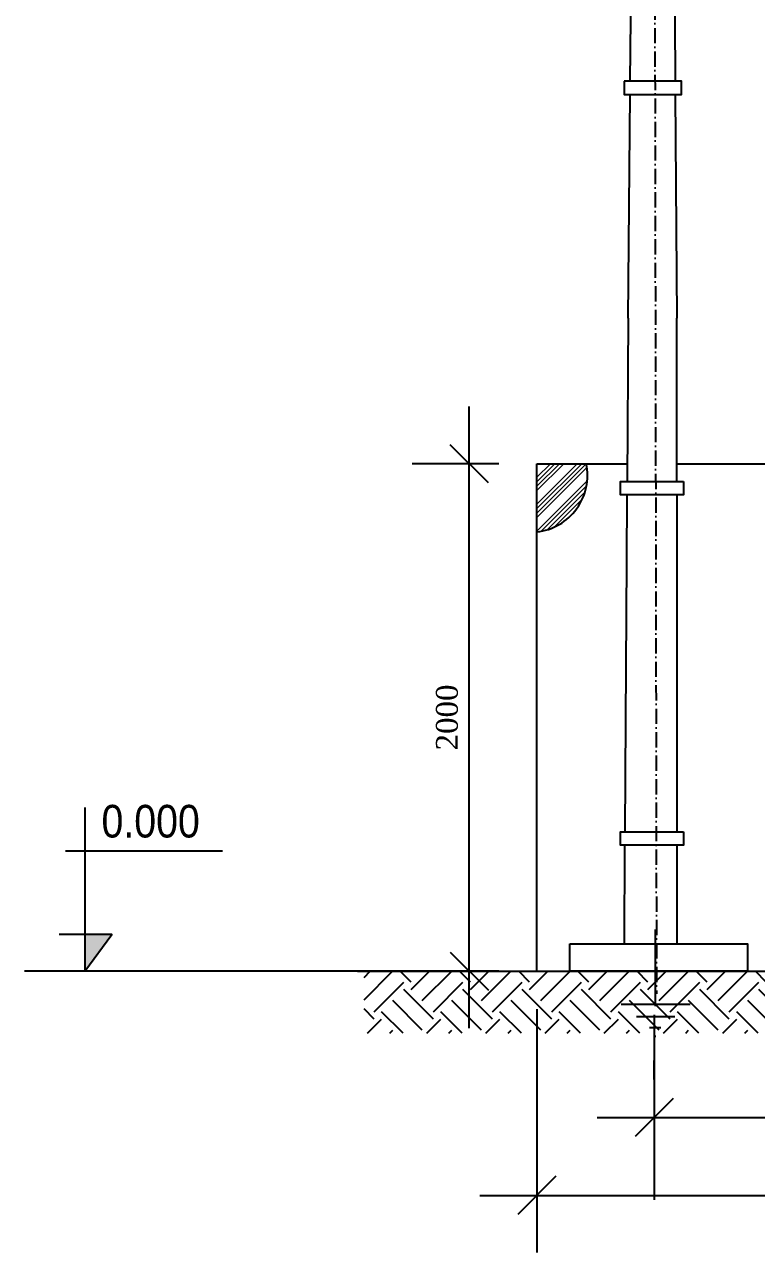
# Model space of a CAD drawing. Header units: inches. Extents: x -246336 to 136055, y -106871 to 69513.
# Drawn here: x -157123 to -154238, y 7179 to 12018 of the extents above; entities that cross this region are included whole.
import ezdxf

# ---------------------------------------------------------------- set-up
doc = ezdxf.new("R2010")
doc.units = ezdxf.units.IN
doc.header["$MEASUREMENT"] = 0
doc.linetypes.add('ACAD_ISO10W100', pattern=[18.5, 12, -3, 0.5, -3])
doc.layers.add('XA-TT1', color=7, linetype='Continuous')
doc.layers.add('XA-TT2', color=7, linetype='Continuous')
doc.styles.add('CH3', font='TVROMAND.shx', dxfattribs={"width": 0.9, "height": 2.5})
doc.styles.get("Standard").update_dxf_attribs({"font": 'VNTIME_0.TTF', "height": 86})
doc.dimstyles.new('TAM', dxfattribs={"dimscale": 75, "dimtxt": 2, "dimasz": 2, "dimexe": 3, "dimexo": 2, "dimgap": 1, "dimtad": 0, "dimtoh": 1, "dimdec": 0, "dimdsep": 46, "dimtxsty": 'Standard', "dimblk1": 'OBLIQUE', "dimblk2": 'OBLIQUE', "dimsah": 1, "dimcen": -1, "dimdle": 3, "dimclrd": 251, "dimclre": 251, "dimadec": 0, "dimazin": 0, "dimtfac": 1, "dimtdec": 0, "dimtmove": 0, "dimatfit": 3, "dimldrblk": 'OBLIQUE', "dimfxl": 1, "dimtvp": 1, "dimtolj": 1, "dimtzin": 0, "dimarcsym": 0})

# ---------------------------------------------------------------- blocks, each defined once
blk = doc.blocks.new('_OBLIQUE')
at = {"color": 0, "linetype": 'ByBlock'}
blk.add_line((-0.5, -0.5), (0.5, 0.5), dxfattribs=at)
blk = doc.blocks.new('*D40')
at = {"color": 251, "lineweight": -2}
for p, q in [((-154640.5, 7860.1), (-154640.5, 7935.1)), ((-152066.5, 7860.1), (-152066.5, 7935.1)), ((-154865.5, 7710.1), (-151841.5, 7710.1))]:
    blk.add_line(p, q, dxfattribs=at)
at = {"layer": 'Defpoints', "color": 0}
for p in [(-154640.5, 7710.1), (-152066.5, 7710.1), (-152066.5, 7710.1)]:
    blk.add_point(p, dxfattribs=at)
at = {"color": 251, "lineweight": -2, "xscale": 150, "yscale": 150, "zscale": 150, "rotation": 180}
blk.add_blockref('_OBLIQUE', (-154640.5, 7710.1), dxfattribs=at)
at = {"color": 251, "lineweight": -2, "xscale": 150, "yscale": 150, "zscale": 150}
blk.add_blockref('_OBLIQUE', (-152066.5, 7710.1), dxfattribs=at)
at = {"color": 0, "insert": (-153353.5, 7799.5), "char_height": 86, "attachment_point": 5}
blk.add_mtext('\\A1;2500', dxfattribs=at)
blk = doc.blocks.new('*D41')
at = {"color": 251, "lineweight": -2}
for p, q in [((-155103.5, 8137), (-155103.5, 7178.6)), ((-151603.5, 8137), (-151603.5, 7178.6)), ((-155328.5, 7403.6), (-151378.5, 7403.6))]:
    blk.add_line(p, q, dxfattribs=at)
at = {"layer": 'Defpoints', "color": 0}
for p in [(-155103.5, 8287), (-151603.5, 8287), (-151603.5, 7403.6)]:
    blk.add_point(p, dxfattribs=at)
at = {"color": 251, "lineweight": -2, "xscale": 150, "yscale": 150, "zscale": 150, "rotation": 180}
blk.add_blockref('_OBLIQUE', (-155103.5, 7403.6), dxfattribs=at)
at = {"color": 251, "lineweight": -2, "xscale": 150, "yscale": 150, "zscale": 150}
blk.add_blockref('_OBLIQUE', (-151603.5, 7403.6), dxfattribs=at)
at = {"color": 0, "insert": (-153353.5, 7493), "char_height": 86, "attachment_point": 5}
blk.add_mtext('\\A1;3500', dxfattribs=at)
blk = doc.blocks.new('*D42')
at = {"color": 251, "lineweight": -2}
for p, q in [((-155369.8, 8062), (-155369.8, 10511.8)), ((-155253.5, 10286.8), (-155594.8, 10286.8)), ((-155253.5, 8287), (-155594.8, 8287))]:
    blk.add_line(p, q, dxfattribs=at)
at = {"layer": 'Defpoints', "color": 0}
for p in [(-155369.8, 10286.8), (-155103.5, 10286.8), (-155103.5, 8287)]:
    blk.add_point(p, dxfattribs=at)
at = {"color": 251, "lineweight": -2, "xscale": 150, "yscale": 150, "zscale": 150}
for p, rotation in [((-155369.8, 10286.8), 90), ((-155369.8, 8287), 270)]:
    blk.add_blockref('_OBLIQUE', p, dxfattribs=dict(at, rotation=rotation))
at = {"color": 0, "insert": (-155457.6, 9286.9), "char_height": 86, "attachment_point": 5, "rotation": 90}
blk.add_mtext('\\A1;2000', dxfattribs=at)

msp = doc.modelspace()

# ---------------------------------------------------------------- hatches: boundary and pattern name
at = {"lineweight": 0}
h = msp.add_hatch(dxfattribs=at)
h.set_pattern_fill('ANSI34', color=8, scale=100, style=0)
h.set_pattern_definition([(45, (-119853.63, -23247.18), (-53.03301, 53.03301), []), (45, (-119835.95, -23247.18), (-53.03301, 53.03301), []), (45, (-119818.275, -23247.18), (-53.03301, 53.03301), []), (45, (-119800.6, -23247.18), (-53.03301, 53.03301), [])])
h.paths.add_polyline_path([(-155103.468, 10018.105, 0.44307447), (-154908.96, 10286.965), (-155103.468, 10286.965)])
at = {"layer": 'XA-TT1'}
h = msp.add_hatch(dxfattribs=at)
h.set_pattern_fill('EARTH', color=4, scale=660, angle=45, style=0)
h.set_pattern_definition([(45, (-158545.08, 1593.55), (1e-14, 233.3452), [165, -165]), (45, (-158588.83, 1637.3), (1e-14, 233.3452), [165, -165]), (45, (-158632.58, 1681.06), (1e-14, 233.3452), [165, -165]), (135, (-158632.58, 1710.23), (-233.3452, 3e-14), [165, -165]), (135, (-158588.83, 1753.98), (-233.3452, 3e-14), [165, -165]), (135, (-158545.08, 1797.73), (-233.3452, 3e-14), [165, -165])])
h.paths.add_polyline_path([(-155785.061, 8286.965), (-151128.901, 8286.965), (-151128.901, 8042.816), (-155785.061, 8042.816)])

# ---------------------------------------------------------------- linework, layer by layer
at = {"color": 2, "linetype": 'ACAD_ISO10W100', "ltscale": 5}
msp.add_line((-154645.765, 16721.461), (-154631.871, 8197.879), dxfattribs=at)
at = {"color": 3}
for p, q in [((-155103.468, 10286.965), (-154747.479, 10286.965)), ((-155103.468, 8286.965), (-155103.468, 10286.965)), ((-154551.053, 10286.965), (-152781.329, 10286.965))]:
    msp.add_line(p, q, dxfattribs=at)
msp.add_lwpolyline([(-154972.995, 8394.47), (-154272.62, 8394.47), (-154272.62, 8286.965), (-154972.995, 8286.965)], close=True)
msp.add_arc((-155128.134, 10240.738), 223.996, 276.322122, 11.90976, dxfattribs=at)
at = {"layer": 'XA-TT1'}
msp.add_line((-156961.475, 8760.725), (-156342.481, 8760.725), dxfattribs=at)
at = {"layer": 'XA-TT1', "color": 1}
msp.add_line((-155810.997, 8286.965), (-151125.038, 8286.965), dxfattribs=at)
at = {"layer": 'XA-TT1', "color": 4, "linetype": 'Continuous'}
msp.add_line((-154640.468, 8115.365), (-154640.468, 7386.371), dxfattribs=at)
at = {"layer": 'XA-TT1', "color": 7, "flags": 128}
for points in [[(-154735.06, 11794.106), (-154730.563, 12286.947)], [(-154561.314, 12286.868), (-154558.029, 11794.106)], [(-154743.652, 10860.971), (-154735.565, 11742.171)], [(-154557.683, 11742.171), (-154551.325, 10860.971)], [(-154743.652, 10860.971), (-154747.948, 10216.513)], [(-154551.02, 10216.513), (-154551.325, 10860.971)], [(-154748.295, 10164.577), (-154750.037, 9903.218)], [(-154550.872, 9903.218), (-154550.995, 10164.577)], [(-154750.037, 9903.218), (-154754.213, 9276.878)], [(-154550.575, 9276.878), (-154550.872, 9903.218)], [(-154754.213, 9276.878), (-154757.152, 8835.996)], [(-154550.366, 8835.996), (-154550.575, 9276.878)], [(-154757.498, 8784.06), (-154759.727, 8394.47)], [(-154550.183, 8394.47), (-154550.341, 8784.06)]]:
    msp.add_lwpolyline(points, dxfattribs=at)
at = {"layer": 'XA-TT1', "flags": 128}
for points in [[(-156885.89, 8932.342), (-156885.89, 8286.965), (-156779.215, 8431.309), (-156987.231, 8431.309)], [(-155560.403, 8286.965), (-157123.448, 8286.965)]]:
    msp.add_lwpolyline(points, dxfattribs=at)
at = {"layer": 'XA-TT1', "color": 2, "flags": 128}
for points in [[(-154637.715, 8451.547), (-154637.715, 8149.304)], [(-154771.27, 8157.415), (-154498.478, 8157.415)], [(-154710.379, 8108.753), (-154559.369, 8108.753)], [(-154659.23, 8064.957), (-154615.389, 8064.957)], [(-154642.181, 8030.894), (-154634.874, 8030.894)]]:
    msp.add_lwpolyline(points, dxfattribs=at)
at = {"layer": 'XA-TT1'}
msp.add_solid([(-156885.89, 8286.965), (-156885.89, 8431.309), (-156779.215, 8431.309)], dxfattribs=at)
at = {"layer": 'XA-TT2'}
for points in [[(-154759.082, 11794.106), (-154759.082, 11742.171), (-154533.006, 11742.171), (-154533.006, 11794.106)], [(-154525.787, 10216.513), (-154525.787, 10164.577), (-154773.363, 10164.577), (-154773.363, 10216.513)], [(-154525.787, 8835.996), (-154525.787, 8784.06), (-154773.363, 8784.06), (-154773.363, 8835.996)]]:
    msp.add_lwpolyline(points, close=True, dxfattribs=at)

# ---------------------------------------------------------------- texts
at = {"layer": 'XA-TT1', "style": 'CH3', "width": 0.9}
msp.add_text('0.000', height=128.7, dxfattribs=at).set_placement((-156819.99, 8813.746))

# ---------------------------------------------------------------- dimensions: what is measured, and where the dimension line sits
dim = msp.add_linear_dim(base=(-155369.773, 10286.792), p1=(-155103.468, 8286.965), p2=(-155103.468, 10286.792), angle=90, dimstyle='TAM')
dim.commit()
dim.dimension.update_dxf_attribs({"geometry": '*D42', "text_midpoint": (-155457.575, 9286.878)})
dim = msp.add_linear_dim(base=(-151603.468, 7403.61), p1=(-155103.468, 8286.965), p2=(-151603.468, 8286.965), dimstyle='TAM')
dim.commit()
dim.dimension.update_dxf_attribs({"geometry": '*D41', "text_midpoint": (-153353.468, 7492.965)})
dim = msp.add_linear_dim(base=(-152066.468, 7710.144), p1=(-154640.468, 7710.144), p2=(-152066.468, 7710.144), text='2500', dimstyle='TAM')
dim.commit()
dim.dimension.update_dxf_attribs({"geometry": '*D40', "text_midpoint": (-153353.468, 7799.5)})

doc.saveas('drawing.dxf')
